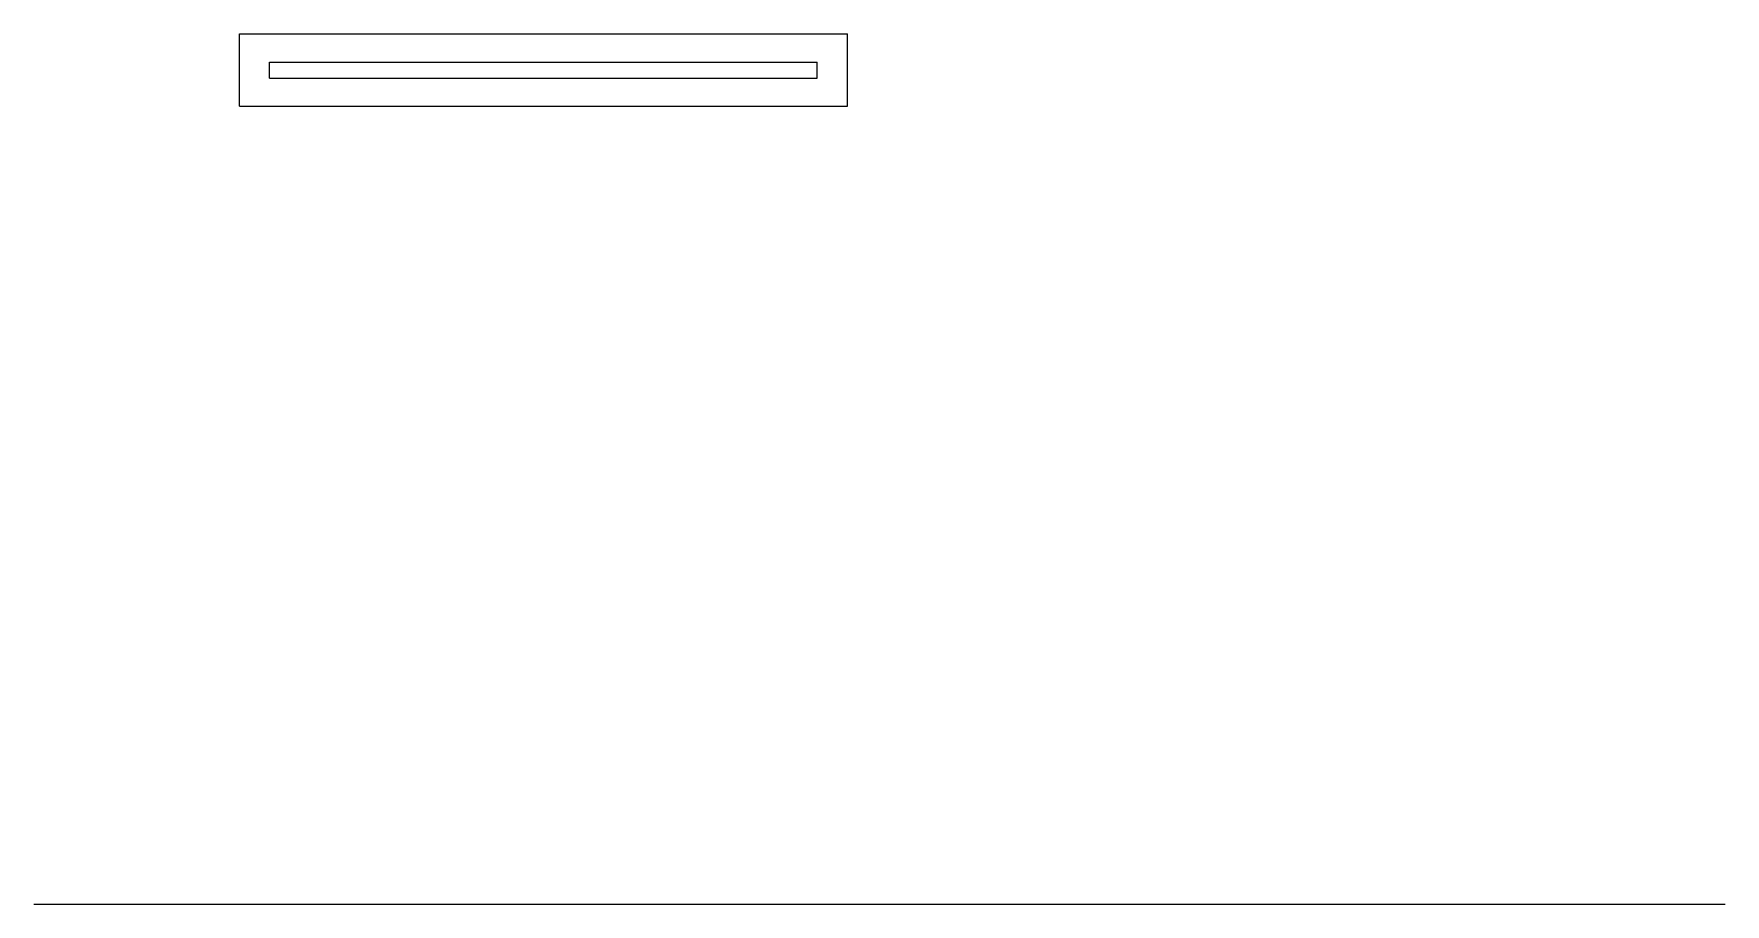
# Model space of a CAD drawing. Extents: x -88 to 236, y 440 to 825.
# Drawn here: x 0 to 210, y 439.6 to 547.7 of the extents above; entities that cross this region are included whole.
import ezdxf

# ---------------------------------------------------------------- set-up
doc = ezdxf.new("R2010")
doc.units = 0

msp = doc.modelspace()

# ---------------------------------------------------------------- linework, layer by layer
at = {"layer": 'Layer 1'}
for p, q in [((25.5163, 547.672), (101.016, 547.672)), ((25.5163, 538.672), (25.5163, 547.672)), ((101.016, 538.672), (101.016, 547.672)), ((29.2662, 544.172), (97.2663, 544.172)), ((29.2662, 542.172), (29.2662, 544.172)), ((97.2663, 542.172), (97.2663, 544.172)), ((29.2662, 542.172), (97.2663, 542.172)), ((25.5163, 538.672), (101.016, 538.672)), ((-0.0001, 439.589), (210, 439.589))]:
    msp.add_line(p, q, dxfattribs=at)

doc.saveas('drawing.dxf')
